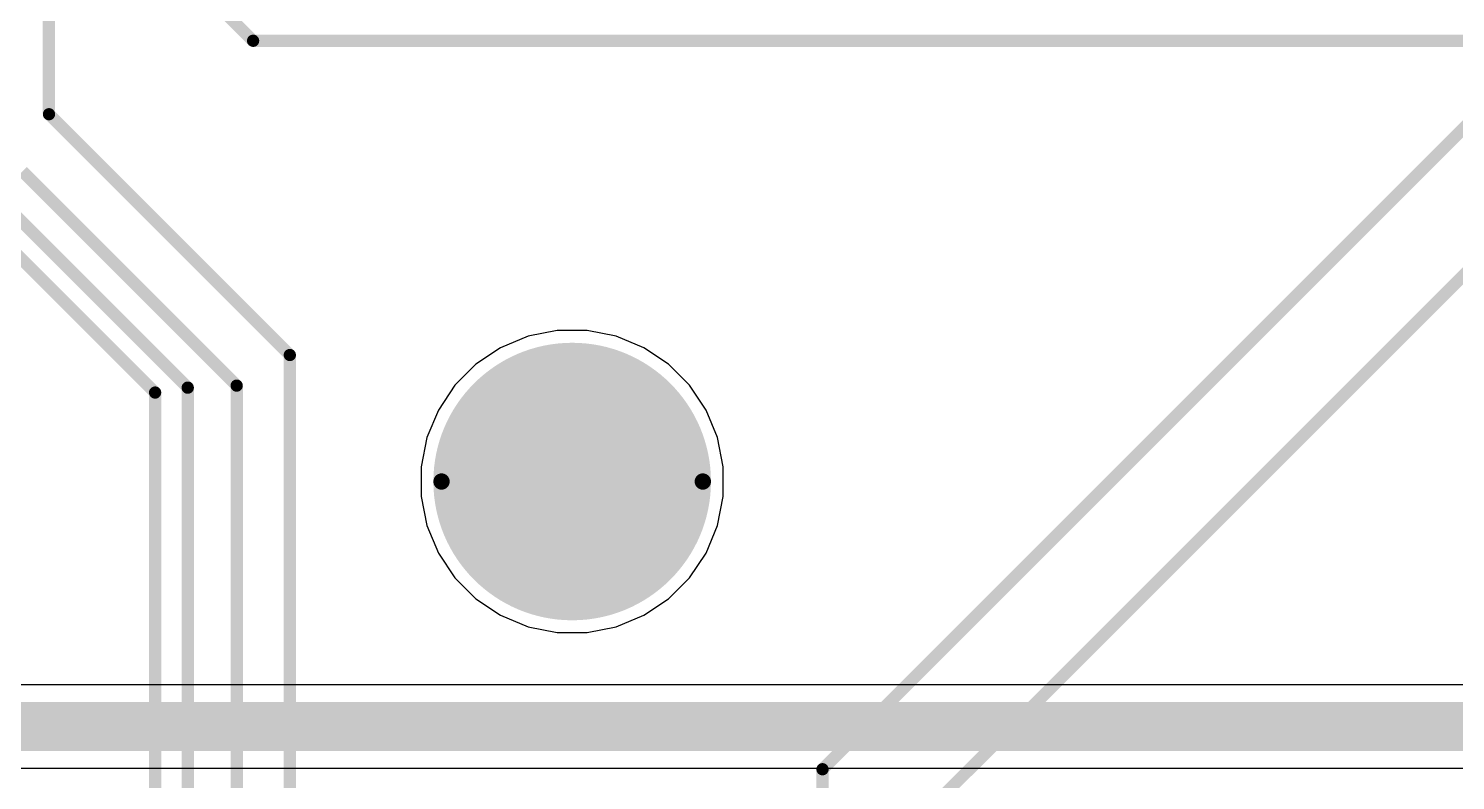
# Model space of a CAD drawing. Header units: inches. Extents: x 0 to 110, y 0 to 95.
# Drawn here: x 60.25 to 77.73, y 30.84 to 40.05 of the extents above; entities that cross this region are included whole.
import ezdxf

# ---------------------------------------------------------------- set-up
doc = ezdxf.new("R2010")
doc.units = ezdxf.units.IN
for name, color, linetype in [('Bottom Layer', 5, 'Continuous'), ('Bottom Solder', 6, 'Continuous'), ('Int1', 16, 'Continuous'), ('Int2', 76, 'Continuous'), ('Mechanical1', 6, 'Continuous'), ('Pad Holes', 156, 'Continuous'), ('Top Layer', 1, 'Continuous'), ('Top Solder', 216, 'Continuous')]:
    doc.layers.add(name, color=color, linetype=linetype)

msp = doc.modelspace()

# ---------------------------------------------------------------- hatches: boundary and pattern name
at = {"layer": 'Bottom Solder'}
h = msp.add_hatch(color=6, dxfattribs=at)
edge = h.paths.add_edge_path()
edge.add_arc((66.909, 34.5), 1.7, 0, 360)
at = {"layer": 'Pad Holes'}
h = msp.add_hatch(color=7, dxfattribs=at)
edge = h.paths.add_edge_path()
edge.add_arc((66.909, 34.5), 1.6, 0, 360)
at = {"layer": 'Top Solder'}
h = msp.add_hatch(color=216, dxfattribs=at)
edge = h.paths.add_edge_path()
edge.add_arc((66.909, 34.5), 1.7, 0, 360)

# ---------------------------------------------------------------- linework, layer by layer
at = {"layer": 'Bottom Layer'}
for points in [[(59.7, 43.2, 0.15, 0.15, 0), (63, 39.9, 0.15, 0.15, 0)], [(63, 39.9, 0.15, 0.15, 0), (96.7, 39.9, 0.15, 0.15, 0)]]:
    msp.add_lwpolyline(points, format="xyseb", dxfattribs=at)
msp.add_lwpolyline([(62.963, 39.9, 0.075, 0.075, 1), (63.038, 39.9, 0.075, 0.075, 1)], format="xyseb", close=True, dxfattribs=at)
msp.add_lwpolyline([(62.963, 39.9, 0.075, 0.075, 1), (63.038, 39.9, 0.075, 0.075, 1)], format="xyseb", close=True, dxfattribs=at)
at = {"layer": 'Int1'}
for p, q in [((66.369, 36.279), (66.033, 36.139)), ((66.727, 36.35), (66.369, 36.279)), ((67.091, 36.35), (66.727, 36.35)), ((67.449, 36.279), (67.091, 36.35)), ((67.785, 36.139), (67.449, 36.279)), ((66.033, 36.139), (65.73, 35.937)), ((68.088, 35.937), (67.785, 36.139)), ((65.73, 35.937), (65.472, 35.679)), ((68.346, 35.679), (68.088, 35.937)), ((65.472, 35.679), (65.27, 35.376)), ((68.549, 35.376), (68.346, 35.679)), ((65.27, 35.376), (65.13, 35.04)), ((68.688, 35.04), (68.549, 35.376)), ((65.13, 35.04), (65.059, 34.682)), ((68.759, 34.682), (68.688, 35.04)), ((65.059, 34.682), (65.059, 34.318)), ((68.759, 34.318), (68.759, 34.682)), ((65.059, 34.318), (65.13, 33.96)), ((68.688, 33.96), (68.759, 34.318)), ((65.13, 33.96), (65.27, 33.624)), ((68.549, 33.624), (68.688, 33.96)), ((65.27, 33.624), (65.472, 33.321)), ((68.346, 33.321), (68.549, 33.624)), ((65.472, 33.321), (65.73, 33.063)), ((68.088, 33.063), (68.346, 33.321)), ((65.73, 33.063), (66.033, 32.861)), ((67.785, 32.861), (68.088, 33.063)), ((66.033, 32.861), (66.369, 32.721)), ((67.449, 32.721), (67.785, 32.861)), ((66.369, 32.721), (66.727, 32.65)), ((67.091, 32.65), (67.449, 32.721)), ((66.727, 32.65), (67.091, 32.65))]:
    msp.add_line(p, q, dxfattribs=at)
at = {"layer": 'Int2'}
for p, q in [((66.369, 36.279), (66.033, 36.139)), ((66.727, 36.35), (66.369, 36.279)), ((67.091, 36.35), (66.727, 36.35)), ((67.449, 36.279), (67.091, 36.35)), ((67.785, 36.139), (67.449, 36.279)), ((66.033, 36.139), (65.73, 35.937)), ((68.088, 35.937), (67.785, 36.139)), ((65.73, 35.937), (65.472, 35.679)), ((68.346, 35.679), (68.088, 35.937)), ((65.472, 35.679), (65.27, 35.376)), ((68.549, 35.376), (68.346, 35.679)), ((65.27, 35.376), (65.13, 35.04)), ((68.688, 35.04), (68.549, 35.376)), ((65.13, 35.04), (65.059, 34.682)), ((68.759, 34.682), (68.688, 35.04)), ((65.059, 34.682), (65.059, 34.318)), ((68.759, 34.318), (68.759, 34.682)), ((65.059, 34.318), (65.13, 33.96)), ((68.688, 33.96), (68.759, 34.318)), ((65.13, 33.96), (65.27, 33.624)), ((68.549, 33.624), (68.688, 33.96)), ((65.27, 33.624), (65.472, 33.321)), ((68.346, 33.321), (68.549, 33.624)), ((65.472, 33.321), (65.73, 33.063)), ((68.088, 33.063), (68.346, 33.321)), ((65.73, 33.063), (66.033, 32.861)), ((67.785, 32.861), (68.088, 33.063)), ((66.033, 32.861), (66.369, 32.721)), ((67.449, 32.721), (67.785, 32.861)), ((66.369, 32.721), (66.727, 32.65)), ((67.091, 32.65), (67.449, 32.721)), ((66.727, 32.65), (67.091, 32.65)), ((83.197, 32.01), (54.661, 32.01)), ((54.45, 30.99), (82.986, 30.99))]:
    msp.add_line(p, q, dxfattribs=at)
msp.add_lwpolyline([(54.45, 31.5, 0.6, 0.6, 0), (83.197, 31.5, 0.6, 0.6, 0)], format="xyseb", dxfattribs=at)
at = {"layer": 'Mechanical1'}
for points in [[(68.509, 34.5, 0.2, 0.2, 1), (65.309, 34.5, 0.2, 0.2, 1)], [(65.259, 34.5, 0.1, 0.1, 1), (65.359, 34.5, 0.1, 0.1, 1)], [(68.459, 34.5, 0.1, 0.1, 1), (68.559, 34.5, 0.1, 0.1, 1)]]:
    msp.add_lwpolyline(points, format="xyseb", close=True, dxfattribs=at)
at = {"layer": 'Top Layer'}
for points in [[(60.5, 39, 0.15, 0.15, 0), (60.5, 50.6, 0.15, 0.15, 0)], [(69.975, 30.975, 0.15, 0.15, 0), (78.9, 39.9, 0.15, 0.15, 0)], [(60.5, 39, 0.15, 0.15, 0), (63.45, 36.05, 0.15, 0.15, 0)], [(60.175, 38.3, 0.15, 0.15, 0), (62.8, 35.675, 0.15, 0.15, 0)], [(59.85, 38, 0.15, 0.15, 0), (62.2, 35.65, 0.15, 0.15, 0)], [(59.59, 37.8, 0.15, 0.15, 0), (61.8, 35.59, 0.15, 0.15, 0)], [(70.9, 30.1, 0.15, 0.15, 0), (78.3, 37.5, 0.15, 0.15, 0)], [(63.45, 27.45, 0.15, 0.15, 0), (63.45, 36.05, 0.15, 0.15, 0)], [(61.8, 28.263, 0.15, 0.15, 0), (61.8, 35.59, 0.15, 0.15, 0)], [(62.2, 27.95, 0.15, 0.15, 0), (62.2, 35.65, 0.15, 0.15, 0)], [(62.8, 26.5, 0.15, 0.15, 0), (62.8, 35.675, 0.15, 0.15, 0)], [(69.975, 29.3, 0.15, 0.15, 0), (69.975, 30.975, 0.15, 0.15, 0)]]:
    msp.add_lwpolyline(points, format="xyseb", dxfattribs=at)
for points in [[(60.463, 39, 0.075, 0.075, 1), (60.538, 39, 0.075, 0.075, 1)], [(60.463, 39, 0.075, 0.075, 1), (60.538, 39, 0.075, 0.075, 1)], [(63.413, 36.05, 0.075, 0.075, 1), (63.488, 36.05, 0.075, 0.075, 1)], [(63.413, 36.05, 0.075, 0.075, 1), (63.488, 36.05, 0.075, 0.075, 1)], [(61.763, 35.59, 0.075, 0.075, 1), (61.838, 35.59, 0.075, 0.075, 1)], [(61.763, 35.59, 0.075, 0.075, 1), (61.838, 35.59, 0.075, 0.075, 1)], [(62.162, 35.65, 0.075, 0.075, 1), (62.238, 35.65, 0.075, 0.075, 1)], [(62.162, 35.65, 0.075, 0.075, 1), (62.238, 35.65, 0.075, 0.075, 1)], [(62.762, 35.675, 0.075, 0.075, 1), (62.837, 35.675, 0.075, 0.075, 1)], [(62.762, 35.675, 0.075, 0.075, 1), (62.837, 35.675, 0.075, 0.075, 1)], [(69.938, 30.975, 0.075, 0.075, 1), (70.013, 30.975, 0.075, 0.075, 1)], [(69.938, 30.975, 0.075, 0.075, 1), (70.013, 30.975, 0.075, 0.075, 1)]]:
    msp.add_lwpolyline(points, format="xyseb", close=True, dxfattribs=at)

doc.saveas('drawing.dxf')
